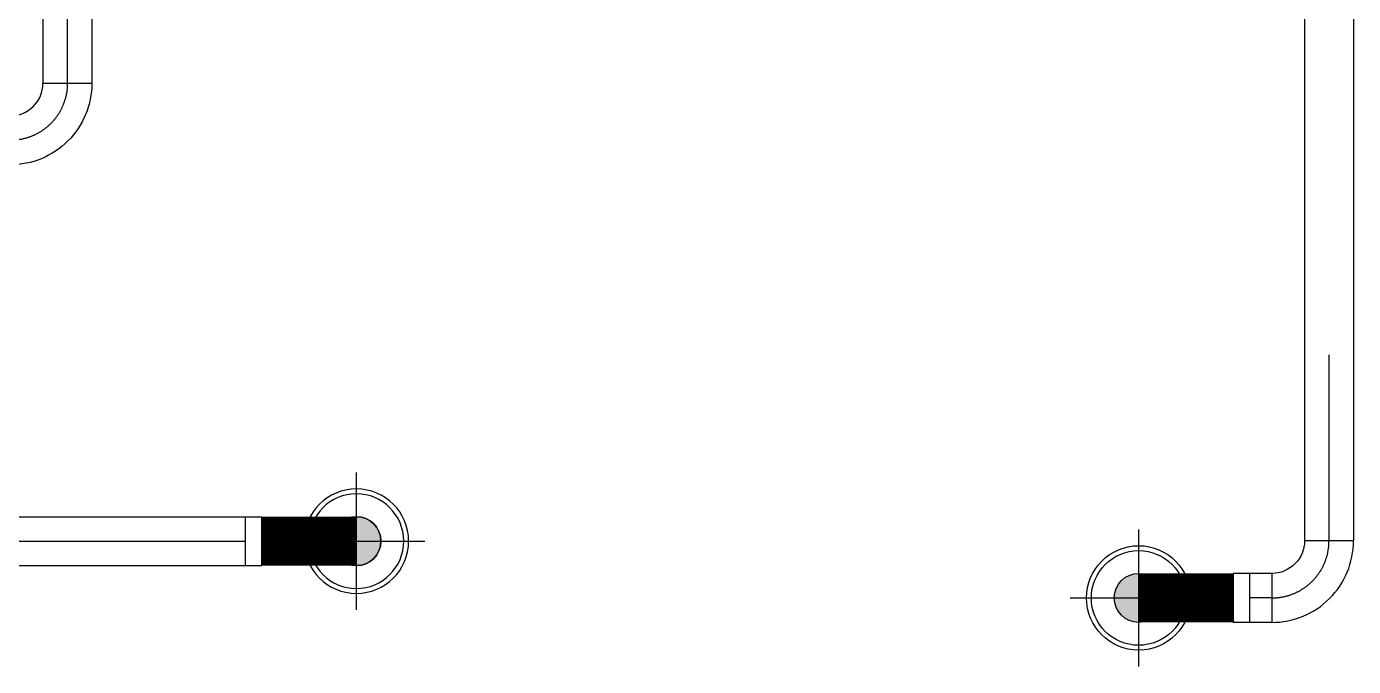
# Model space of a CAD drawing. Header units: millimetres. Extents: x 61566 to 667441, y 0 to 118800.
# Drawn here: x 434134 to 438201, y 50516 to 52477 of the extents above; entities that cross this region are included whole.
import ezdxf

# ---------------------------------------------------------------- set-up
doc = ezdxf.new("R2010")
doc.units = ezdxf.units.MM
doc.header["$LTSCALE"] = 200
doc.linetypes.add('CENTER', pattern=[50.8, 31.75, -6.35, 6.35, -6.35])
for name, color, linetype in [('DUCT', 7, 'Continuous'), ('LG-DIFF', 30, 'Continuous'), ('환기(RA)', 2, 'Continuous'), ('환기(SA)', 3, 'Continuous')]:
    doc.layers.add(name, color=color, linetype=linetype)

# ---------------------------------------------------------------- blocks, each defined once
blk = doc.blocks.new('A$C40B63A93')
at = {"color": 1}
for p, q in [((210, 420), (210, 0)), ((420, 210), (0, 210))]:
    blk.add_line(p, q, dxfattribs=at)
at = {"color": 0}
for radius in [160, 145, 75]:
    blk.add_circle((210, 210), radius, dxfattribs=at)
blk = doc.blocks.new('ELBOW_90_150')
at = {"layer": 'DUCT', "color": 0}
blk.add_lwpolyline([(175, 250, 0.414214), (-75, 0), (75, 0, -0.414214), (175, 100), (175, 250)], format="xyb", dxfattribs=at)
at = {"layer": 'DUCT', "color": 1, "linetype": 'CENTER'}
blk.add_arc((175, 0), 175, 90, 180, dxfattribs=at)

msp = doc.modelspace()

# ---------------------------------------------------------------- hatches: boundary and pattern name
at = {"layer": 'LG-DIFF'}
h = msp.add_hatch(color=2, dxfattribs=at)
edge = h.paths.add_edge_path()
edge.add_arc((435145.4, 50900), 75, 90, 450)
at = {"layer": '환기(RA)'}
h = msp.add_hatch(color=256, dxfattribs=at)
edge = h.paths.add_edge_path()
edge.add_arc((437542.9, 50726), 75, -90, 270, ccw=False)

# ---------------------------------------------------------------- linework, layer by layer
at = {"layer": 'LG-DIFF', "color": 2}
for p, q in [((434044.6, 50975), (434855.8, 50975)), ((434805.8, 50825), (434805.8, 50975)), ((434855.8, 50825), (434855.8, 50975)), ((434044.6, 50825), (434855.8, 50825))]:
    msp.add_line(p, q, dxfattribs=at)
at = {"layer": 'LG-DIFF', "color": 2, "const_width": 150}
msp.add_lwpolyline([(434855.8, 50900), (435145.4, 50900)], dxfattribs=at)
at = {"layer": 'LG-DIFF', "color": 2}
msp.add_circle((435145.4, 50900), 75, dxfattribs=at)
at = {"layer": '환기(RA)'}
for p, q in [((438051.2, 61630.8), (438051.2, 50901)), ((438201.2, 61630.8), (438201.2, 50901)), ((437951.2, 50801), (437832.5, 50801)), ((437832.5, 50801), (437832.5, 50651)), ((437882.5, 50801), (437882.5, 50651)), ((437951.2, 50651), (437832.5, 50651))]:
    msp.add_line(p, q, dxfattribs=at)
at = {"layer": '환기(RA)', "const_width": 150}
msp.add_lwpolyline([(437832.5, 50726), (437542.9, 50726)], dxfattribs=at)
at = {"layer": '환기(RA)'}
msp.add_circle((437542.9, 50726), 75, dxfattribs=at)
at = {"layer": '환기(SA)', "color": 1, "linetype": 'CENTER'}
for p, q in [((438126.2, 61630.8), (438126.2, 50901)), ((434259.4, 54161), (434259.4, 52303.1)), ((434044.6, 50900), (434805.8, 50900)), ((437951.2, 50726), (437882.5, 50726))]:
    msp.add_line(p, q, dxfattribs=at)
at = {"layer": '환기(SA)'}
for p, q in [((434184.4, 54161), (434184.4, 52303.1)), ((434334.4, 54161), (434334.4, 52303.1))]:
    msp.add_line(p, q, dxfattribs=at)

# ---------------------------------------------------------------- block references
at = {"layer": 'LG-DIFF', "color": 2, "xscale": -1, "rotation": 89.99999999999994}
msp.add_blockref('A$C40B63A93', (435355.4, 51110), dxfattribs=at)
at = {"layer": '환기(RA)'}
for name, p, rotation in [('A$C40B63A93', (437752.9, 50516), 89.99999999999999), ('ELBOW_90_150', (438126.2, 50901), 180)]:
    msp.add_blockref(name, p, dxfattribs=dict(at, rotation=rotation))
at = {"layer": '환기(SA)', "xscale": -1, "rotation": 270}
msp.add_blockref('ELBOW_90_150', (434084.4, 52128.1), dxfattribs=at)

doc.saveas('drawing.dxf')
